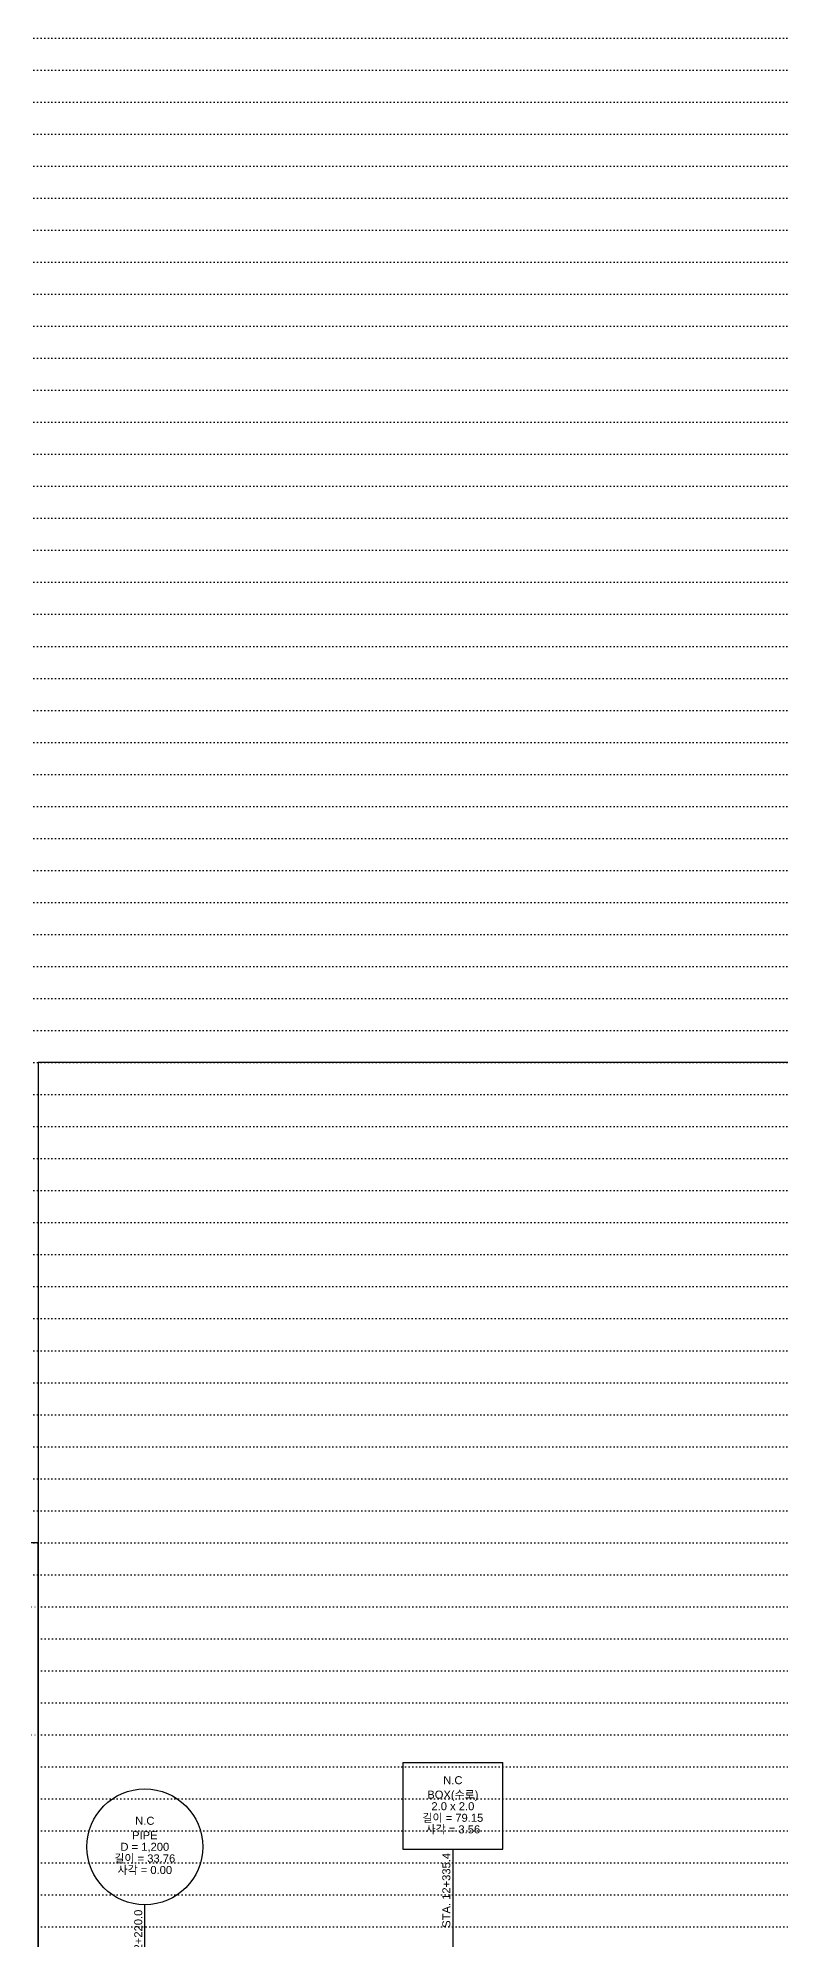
# Model space of a CAD drawing. Header units: millimetres. Extents: x -1499 to 6658, y -12483 to -6008.
# Drawn here: x 1436 to 1715, y -11026 to -10313 of the extents above; entities that cross this region are included whole.
import ezdxf
from ezdxf.enums import TextEntityAlignment as Align

# ---------------------------------------------------------------- set-up
doc = ezdxf.new("R2010")
doc.units = ezdxf.units.MM
doc.linetypes.add('A-DOTLN01H', pattern=[0.125, 0, -0.125])
for name, color, linetype in [('3공구_안성방향_CR-LEAT-NEW', 7, 'Continuous'), ('3공구_안성방향_CR-SSYM-NEW', 3, 'Continuous'), ('CR-GRID', 56, 'A-DOTLN01H')]:
    doc.layers.add(name, color=color, linetype=linetype)
doc.layers.add('_와꾸', color=7, linetype='Continuous', plot=False)
doc.styles.get("Standard").update_dxf_attribs({"font": 'arial.ttf'})

msp = doc.modelspace()

# ---------------------------------------------------------------- linework, layer by layer
at = {"layer": '3공구_안성방향_CR-SSYM-NEW', "color": 3}
for p, q in [((1572.8, -10959.42), (1572.8, -10991.95)), ((1572.8, -10959.42), (1610.36, -10959.42)), ((1610.36, -10991.95), (1610.36, -10959.42)), ((1572.8, -10991.95), (1610.36, -10991.95)), ((1591.58, -10991.95), (1591.58, -11057.02)), ((1476.16, -11077.78), (1476.16, -11012.71))]:
    msp.add_line(p, q, dxfattribs=at)
msp.add_circle((1476.16, -10991.03), 21.69, dxfattribs=at)
at = {"layer": '_와꾸', "color": 7, "true_color": 0xffffff}
for points in [[(1436.16, -11213.06), (2236.16, -11213.06), (2236.16, -10697.06), (1436.16, -10697.06)], [(636.16, -11393.06), (1436.16, -11393.06), (1436.16, -10877.06), (636.16, -10877.06)]]:
    msp.add_lwpolyline(points, close=True, dxfattribs=at)
at = {"layer": 'CR-GRID', "linetype": 'A-DOTLN01H', "ltscale": 10}
for p, q in [((696.16, -10313.06), (6196.16, -10313.06)), ((696.16, -10325.06), (6196.16, -10325.06)), ((696.16, -10337.06), (6196.16, -10337.06)), ((696.16, -10349.06), (6196.16, -10349.06)), ((696.16, -10361.06), (6196.16, -10361.06)), ((696.16, -10373.06), (6196.16, -10373.06)), ((696.16, -10385.06), (6196.16, -10385.06)), ((696.16, -10397.06), (6196.16, -10397.06)), ((696.16, -10409.06), (6196.16, -10409.06)), ((696.16, -10421.06), (6196.16, -10421.06)), ((696.16, -10433.06), (6196.16, -10433.06)), ((696.16, -10445.06), (6196.16, -10445.06)), ((696.16, -10457.06), (6196.16, -10457.06)), ((696.16, -10469.06), (6196.16, -10469.06)), ((696.16, -10481.06), (6196.16, -10481.06)), ((696.16, -10493.06), (6196.16, -10493.06)), ((696.16, -10505.06), (6196.16, -10505.06)), ((696.16, -10517.06), (6196.16, -10517.06)), ((696.16, -10529.06), (6196.16, -10529.06)), ((696.16, -10541.06), (6196.16, -10541.06)), ((696.16, -10553.06), (6196.16, -10553.06)), ((696.16, -10565.06), (6196.16, -10565.06)), ((696.16, -10577.06), (6196.16, -10577.06)), ((696.16, -10589.06), (6196.16, -10589.06)), ((696.16, -10613.06), (3036.16, -10613.06)), ((696.16, -10625.06), (3036.16, -10625.06)), ((696.16, -10637.06), (3036.16, -10637.06)), ((696.16, -10649.06), (3036.16, -10649.06)), ((696.16, -10661.06), (3036.16, -10661.06)), ((696.16, -10673.06), (3036.16, -10673.06)), ((696.16, -10685.06), (3036.16, -10685.06)), ((696.16, -10697.06), (6196.16, -10697.06)), ((696.16, -10709.06), (6196.16, -10709.06)), ((696.16, -10721.06), (6196.16, -10721.06)), ((696.16, -10733.06), (6196.16, -10733.06)), ((696.16, -10745.06), (6196.16, -10745.06)), ((696.16, -10757.06), (6181.16, -10757.06)), ((696.16, -10769.06), (6196.16, -10769.06)), ((696.16, -10781.06), (6196.16, -10781.06)), ((696.16, -10793.06), (6196.16, -10793.06)), ((696.16, -10805.06), (6196.16, -10805.06)), ((696.16, -10817.06), (6196.16, -10817.06)), ((696.16, -10829.06), (6196.16, -10829.06)), ((696.16, -10841.06), (6196.16, -10841.06)), ((696.16, -10853.06), (2236.16, -10853.06)), ((696.16, -10865.06), (2236.16, -10865.06)), ((696.16, -10877.06), (2236.16, -10877.06)), ((696.16, -10889.06), (6196.16, -10889.06)), ((236.16, -10901.06), (1436.16, -10901.06)), ((1436.16, -10901.06), (6196.16, -10901.06)), ((1436.16, -10925.06), (6196.16, -10925.06)), ((1436.16, -10937.06), (6636.16, -10937.06)), ((236.16, -10949.06), (1436.16, -10949.06)), ((1436.16, -10949.06), (6636.16, -10949.06)), ((1436.16, -10961.06), (6636.16, -10961.06)), ((1436.16, -10985.06), (6636.16, -10985.06)), ((1436.16, -10997.06), (6636.16, -10997.06)), ((1436.16, -11009.06), (6636.16, -11009.06)), ((1436.16, -11021.06), (6636.16, -11021.06))]:
    msp.add_line(p, q, dxfattribs=at)
at = {"layer": 'CR-GRID', "color": 6, "linetype": 'A-DOTLN01H', "ltscale": 10}
for p, q in [((1436.16, -10913.06), (6196.16, -10913.06)), ((1436.16, -10973.06), (6636.16, -10973.06))]:
    msp.add_line(p, q, dxfattribs=at)
at = {"layer": 'CR-GRID', "linetype": 'A-DOTLN01H', "ltscale": 10}
msp.add_lwpolyline([(696.16, -10601.06), (6196.16, -10601.06)], dxfattribs=at)

# ---------------------------------------------------------------- texts
at = {"layer": '3공구_안성방향_CR-LEAT-NEW', "color": 3}
for s, p in [('BOX(수로)', (1591.58, -10972.96)), ('N.C', (1591.58, -10967.56)), ('길이 = 79.15', (1591.58, -10981.65)), ('2.0 x 2.0', (1591.58, -10977.31)), ('PIPE', (1476.16, -10988.18)), ('N.C', (1476.16, -10982.77)), ('사각 = 3.56', (1591.58, -10985.99)), ('D = 1,200', (1476.16, -10992.52)), ('길이 = 33.76', (1476.16, -10996.87)), ('사각 = 0.00', (1476.16, -11001.21))]:
    msp.add_text(s, height=3, dxfattribs=at).set_placement(p, align=Align.CENTER)
for s, p in [('STA. 12+335.4', (1590.62, -11021.38)), ('STA. 12+220.0', (1475.2, -11042.66))]:
    msp.add_text(s, height=3, rotation=90, dxfattribs=at).set_placement(p)

doc.saveas('drawing.dxf')
